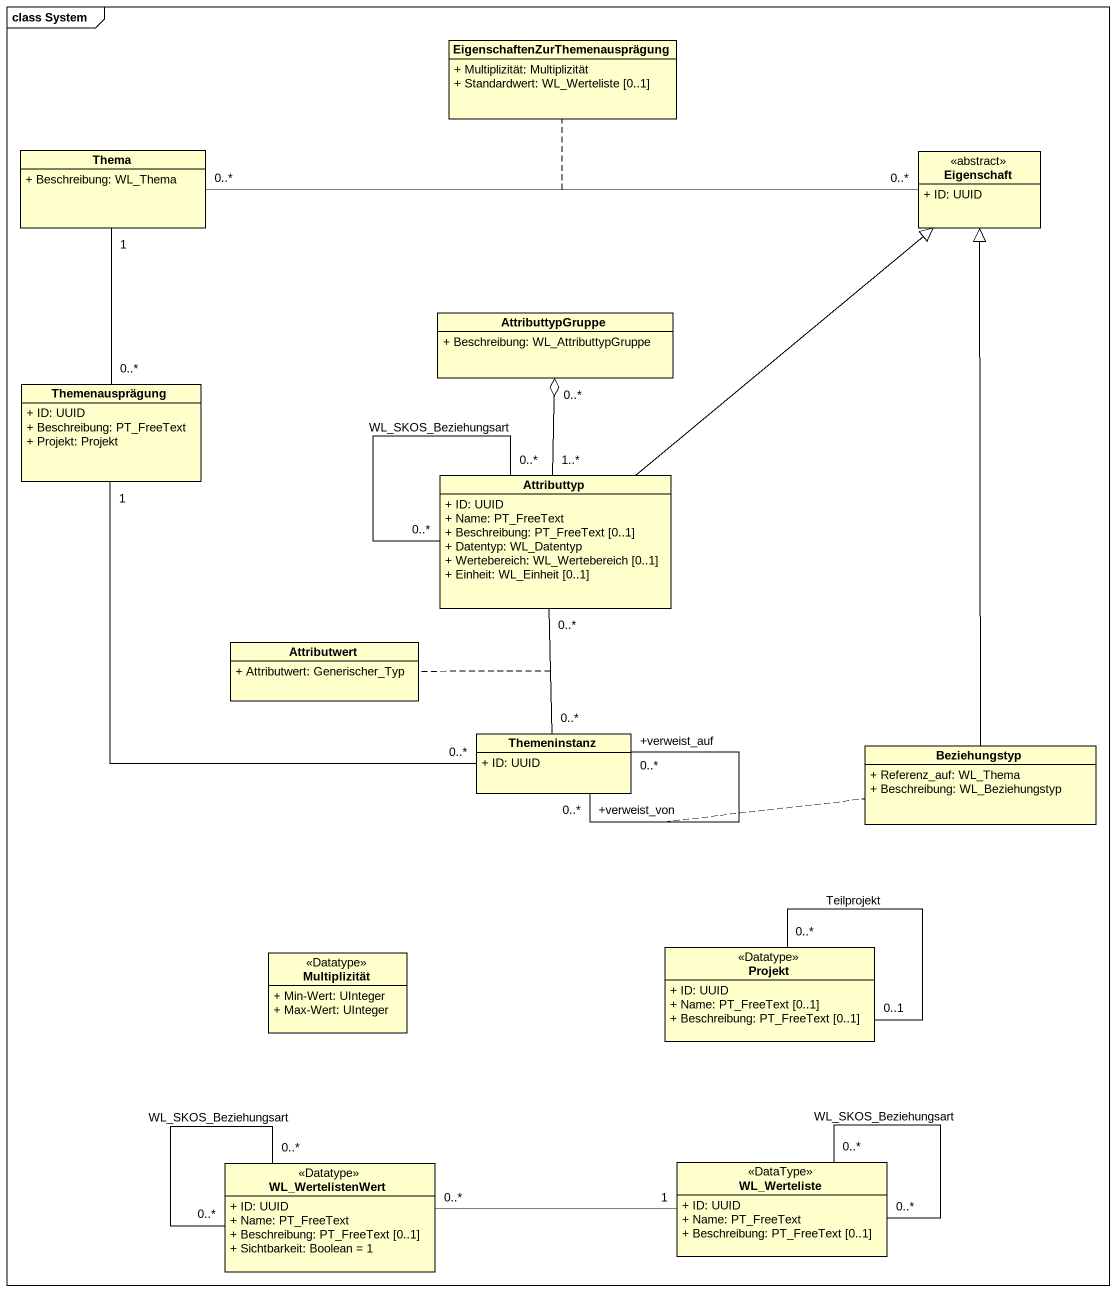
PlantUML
@startuml
mainframe class System
hide circle
hide empty members
skinparam classAttributeIconSize 0
class "EigenschaftenZurThemenausprägung" as EigenschaftenZurThemenausprä {
  + Multiplizität: Multiplizität
  + Standardwert: WL_Werteliste [0..1]
}
class Thema {
  + Beschreibung: WL_Thema
}
class Eigenschaft <<abstract>> {
  + ID: UUID
}
class AttributtypGruppe {
  + Beschreibung: WL_AttributtypGruppe
}
class Themenausprägung {
  + ID: UUID
  + Beschreibung: PT_FreeText
  + Projekt: Projekt
}
class Attributtyp {
  + ID: UUID
  + Name: PT_FreeText
  + Beschreibung: PT_FreeText [0..1]
  + Datentyp: WL_Datentyp
  + Wertebereich: WL_Wertebereich [0..1]
  + Einheit: WL_Einheit [0..1]
}
class Attributwert {
  + Attributwert: Generischer_Typ
}
class Themeninstanz {
  + ID: UUID
}
class Beziehungstyp {
  + Referenz_auf: WL_Thema
  + Beschreibung: WL_Beziehungstyp
}
class Multiplizität <<Datatype>> {
  + Min-Wert: UInteger
  + Max-Wert: UInteger
}
class Projekt <<Datatype>> {
  + ID: UUID
  + Name: PT_FreeText [0..1]
  + Beschreibung: PT_FreeText [0..1]
}
class WL_WertelistenWert <<Datatype>> {
  + ID: UUID
  + Name: PT_FreeText
  + Beschreibung: PT_FreeText [0..1]
  + Sichtbarkeit: Boolean = 1
}
class WL_Werteliste <<DataType>> {
  + ID: UUID
  + Name: PT_FreeText
  + Beschreibung: PT_FreeText [0..1]
}
Thema "0..*" -right- "0..*" Eigenschaft
(Thema, Eigenschaft) .. EigenschaftenZurThemenausprä
Thema "1" -- "0..*" Themenausprägung
Attributtyp -up-|> Eigenschaft
Attributtyp "1..*" -up-o "0..*" AttributtypGruppe
Attributtyp "0..*" -- "0..*" Attributtyp : WL_SKOS_Beziehungsart
Attributtyp "0..*" -- "0..*" Themeninstanz
(Attributtyp, Themeninstanz) .. Attributwert
Themeninstanz "0..*" -up- "1" Themenausprägung
Themeninstanz "+verweist_von\n0..*" -- "+verweist_auf\n0..*" Themeninstanz
(Themeninstanz, Themeninstanz) .. Beziehungstyp
Beziehungstyp -up-|> Eigenschaft
Projekt "0..1" -- "0..*" Projekt : Teilprojekt
WL_WertelistenWert "0..*" -- "0..*" WL_WertelistenWert : WL_SKOS_Beziehungsart
WL_Werteliste "1" -left- "0..*" WL_WertelistenWert
WL_Werteliste "0..*" -- "0..*" WL_Werteliste : WL_SKOS_Beziehungsart
@enduml
